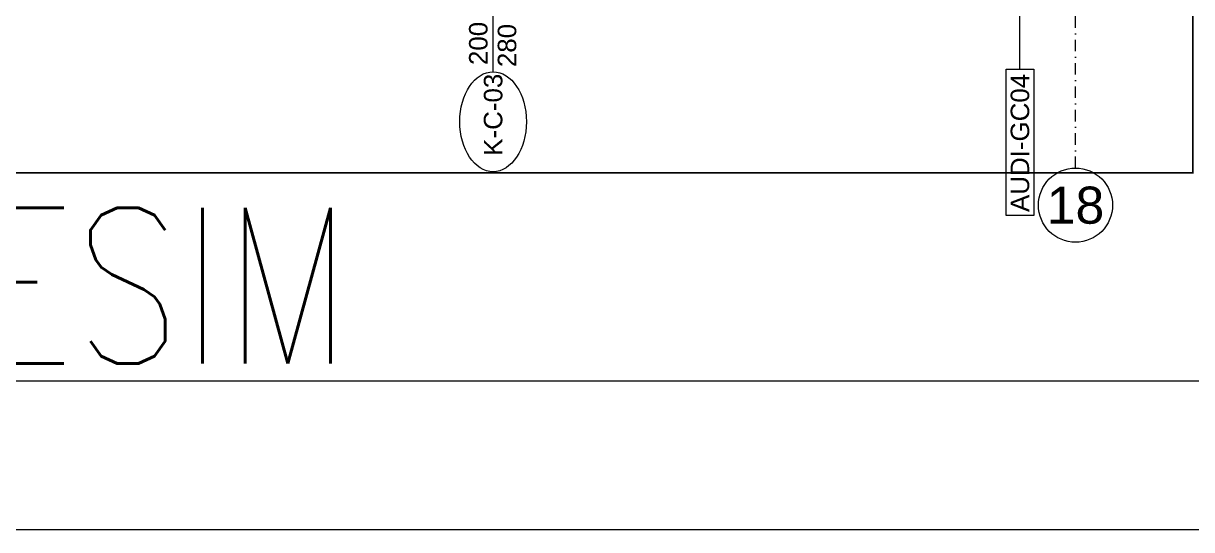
# Model space of a CAD drawing. Extents: x -1281 to 23780, y 0 to 7214.
# Drawn here: x 3454 to 4085, y 0 to 273 of the extents above; entities that cross this region are included whole.
import ezdxf
from ezdxf.enums import TextEntityAlignment as Align

# ---------------------------------------------------------------- set-up
doc = ezdxf.new("R2010")
doc.units = 0
doc.header["$LTSCALE"] = 25
doc.header["$MEASUREMENT"] = 0
doc.linetypes.add('DASHDOT2', pattern=[0.5, 0.25, -0.125, 0, -0.125])
doc.linetypes.add('HIDDEN2', pattern=[4.7625, 3.175, -1.5875])
doc.layers.get('0').update_dxf_attribs({"color": 9, "lineweight": 9})
for name, color, linetype, lineweight in [('10', 9, 'Continuous', 9), ('21', 9, 'Continuous', 9), ('22', 8, 'Continuous', 9), ('24', 9, 'DASHDOT2', 9), ('40A', 9, 'Continuous', 9), ('E-YAZI', 7, 'Continuous', 30)]:
    doc.layers.add(name, color=color, linetype=linetype, lineweight=lineweight)
doc.styles.add('Arial', font='arial.ttf', dxfattribs={"height": 2.5})
doc.styles.add('E-YAZI', font='txttw.shx')

# ---------------------------------------------------------------- blocks, each defined once
blk = doc.blocks.new('0_wallno')
blk.add_lwpolyline([(-7.84, 1.5), (7.94, 1.5), (7.94, -1.5), (-7.84, -1.5)], close=True)
blk.add_lwpolyline([(7.94, 0), (16.13, 0)])
at = {"style": 'Arial'}
blk.add_attdef('GENISLIK', text='', height=2, dxfattribs=at).set_placement((8.44, 0), align=Align.BOTTOM_LEFT)
blk.add_attdef('DUVARNO', text='', height=2, dxfattribs=at).set_placement((0, 0), align=Align.MIDDLE_CENTER)
blk.add_attdef('YUKSEKLIK', text='', height=2, dxfattribs=at).set_placement((8.44, -0.5), align=Align.TOP_LEFT)
blk = doc.blocks.new('0_doorno')
blk.add_lwpolyline([(4.5, 0), (12.5, 0)])
blk.add_ellipse((-0.89, 0), major_axis=(-5.39, 0), ratio=0.666667)
at = {"style": 'Arial'}
blk.add_attdef('YUKSEKLIK', text='', height=2, dxfattribs=at).set_placement((5, 12.3), align=Align.TOP_LEFT)
blk.add_attdef('KAPINO', text='', height=2, dxfattribs=at).set_placement((0, 0), align=Align.MIDDLE)
blk.add_attdef('GENISLIK', text='', height=2, dxfattribs=at).set_placement((5, -3.79), align=Align.BOTTOM_LEFT)
blk = doc.blocks.new('0_aks')
at = {"linetype": 'Continuous'}
blk.add_circle((0, 0), 2, dxfattribs=at)
at = {"style": 'Arial'}
blk.add_attdef('AKS', text='', height=2, dxfattribs=at).set_placement((0, 0), align=Align.MIDDLE_CENTER)
blk = doc.blocks.new('P-AKS_AUDI')
at = {"layer": '24'}
blk.add_lwpolyline([(-700, -2590), (-700, -2440)], dxfattribs=at)
at = {"layer": '24', "xscale": 10, "yscale": 10, "zscale": 10}
blk.add_blockref('0_aks', (-700, -2610), dxfattribs=at).add_auto_attribs({'AKS': '18'})
blk = doc.blocks.new('p-zemin kat')
at = {"layer": '24'}
blk.add_blockref('P-AKS_AUDI', (4722.5, 2785), dxfattribs=at)

msp = doc.modelspace()

# ---------------------------------------------------------------- linework, layer by layer
at = {"layer": '21', "linetype": 'HIDDEN2', "ltscale": 0.1, "const_width": 1}
msp.add_lwpolyline([(3255.27, 599.68), (4085.88, 599.68), (4085.88, 192.44), (3255.27, 192.44)], close=True, dxfattribs=at)
at = {"layer": '40A'}
for points in [[(5945, 4205), (0, 4205), (0, 0), (5945, 0)], [(5405.06, 80), (80, 80), (80, 4125), (5405.06, 4125)]]:
    msp.add_lwpolyline(points, close=True, dxfattribs=at)

# ---------------------------------------------------------------- block references
at = {"layer": '10'}
msp.add_blockref('p-zemin kat', (0, 0), dxfattribs=at)
at = {"layer": '22'}
ref = msp.add_blockref('0_doorno', (3708.09, 224.45), dxfattribs=dict(at, xscale=5, yscale=5, zscale=5, rotation=90))
ref.add_attrib('KAPINO', 'K-C-03', dxfattribs={"layer": '0', "height": 10, "rotation": 90, "style": 'Arial'}).set_placement((3708.09, 223.77), align=Align.MIDDLE)
ref.add_attrib('GENISLIK', '200', dxfattribs={"layer": '0', "height": 10, "rotation": 90, "style": 'Arial'}).set_placement((3708.09, 250.57), align=Align.BOTTOM_LEFT)
ref.add_attrib('YUKSEKLIK', '280', dxfattribs={"layer": '0', "height": 10, "rotation": 90, "style": 'Arial'}).set_placement((3710.59, 249.45), align=Align.TOP_LEFT)
ref = msp.add_blockref('0_wallno', (3992.5, 208.57), dxfattribs=dict(at, xscale=5, yscale=5, zscale=5, rotation=90))
ref.add_attrib('DUVARNO', 'AUDI-GC04', dxfattribs={"layer": '0', "height": 10, "rotation": 90, "style": 'Arial'}).set_placement((3992.5, 208.57), align=Align.MIDDLE_CENTER)

# ---------------------------------------------------------------- texts
at = {"layer": 'E-YAZI', "color": 4, "style": 'E-YAZI', "width": 0.8}
msp.add_text('ZEMIN KAT IP KAMERA YERLESIM', height=84, dxfattribs=at).set_placement((2168.8, 89.55))

doc.saveas('drawing.dxf')
